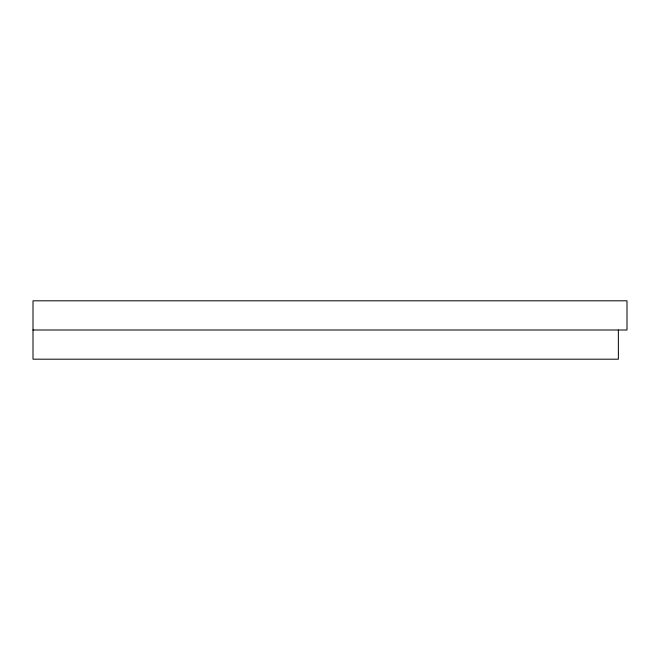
<?xml version="1.0" encoding="UTF-8"?>
<svg xmlns="http://www.w3.org/2000/svg" width="660" height="660" viewBox="0 0 660 660"><rect width="100%" height="100%" fill="white"/><g stroke="black" fill="none" stroke-linecap="round" stroke-linejoin="round"><path stroke-width="0.99" d="M33 330L627 330L627 300.811L33 300.811L33 359.188L618.362 359.188L618.362 330"/></g></svg>
